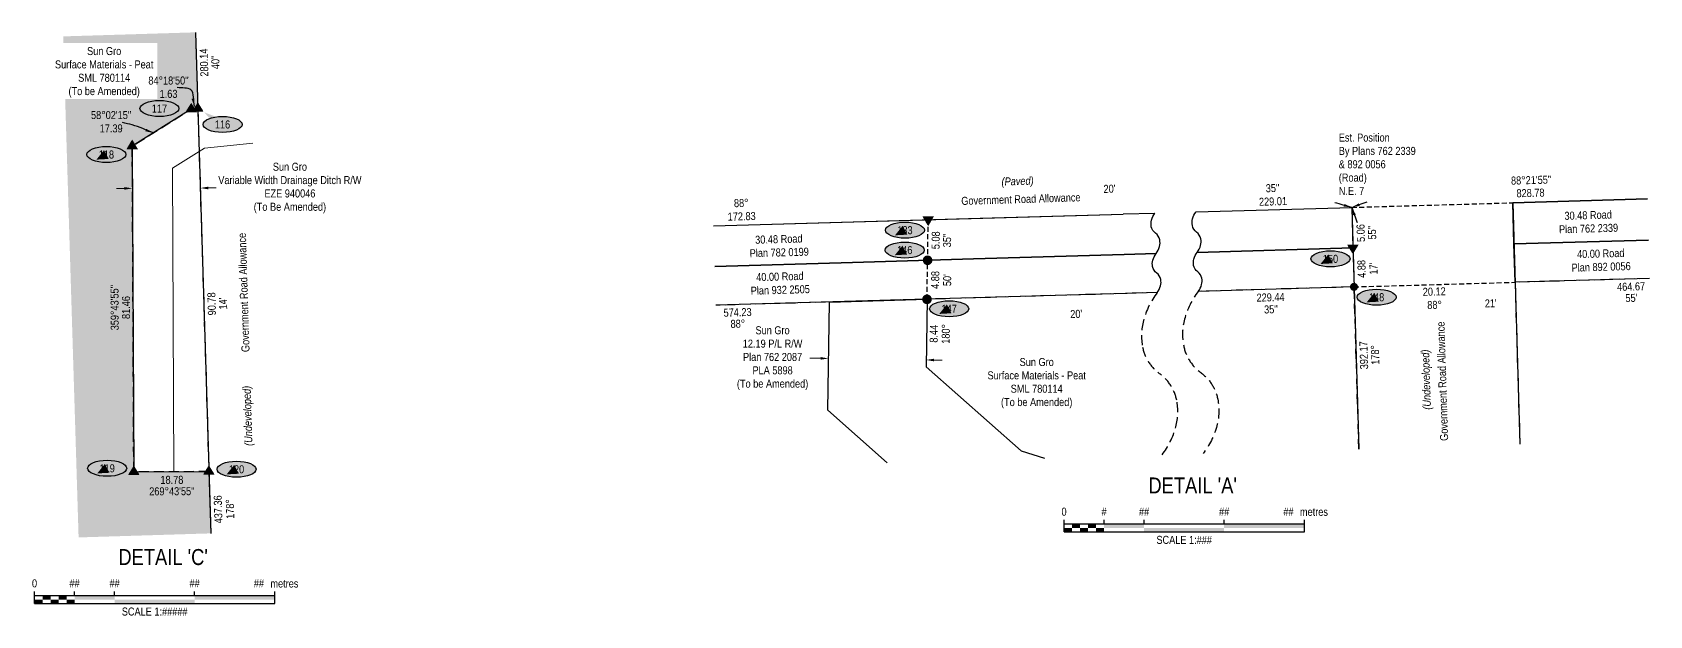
# Model space of a CAD drawing. Extents: x 637633 to 644092, y 5921573 to 5931294.
# Drawn here: x 637633 to 639653, y 5924668 to 5925396 of the extents above; entities that cross this region are included whole.
import ezdxf
from ezdxf.enums import TextEntityAlignment as Align

# ---------------------------------------------------------------- set-up
doc = ezdxf.new("R2010")
doc.units = 0
doc.header["$LTSCALE"] = 5
doc.header["$PDSIZE"] = 0.5
doc.linetypes.add('foc-ACCESSROAD', pattern=[3.75, 2.5, -1.25])
doc.linetypes.add('foc-TIELINE', pattern=[1.875, 1.25, -0.625])
doc.layers.get('Defpoints').update_dxf_attribs({"color": 9})
for name, color, linetype, lineweight in [('AS-GENERAL', 48, 'Continuous', 18), ('C-AR-T', 13, 'Continuous', 9), ('C-RW-T', 13, 'Continuous', 9), ('T-TEXT', 48, 'Continuous', 18)]:
    doc.layers.add(name, color=color, linetype=linetype, lineweight=lineweight)
for name, color, linetype in [('C-AR', 13, 'foc-ACCESSROAD'), ('C-RW', 13, 'Continuous'), ('C-WS', 13, 'foc-ACCESSROAD'), ('CG-NOTES', 7, 'Continuous'), ('DETAIL-T', 7, 'Continuous'), ('L-BD', 7, 'Continuous'), ('L-BD1', 253, 'Continuous'), ('L-MON', 1, 'Continuous'), ('L-ROAD-T', 7, 'Continuous'), ('L-SEC', 7, 'Continuous'), ('L-TIE', 7, 'foc-TIELINE'), ('L-TITLEDB', 4, 'Continuous'), ('L-TITLEDB-T', 4, 'Continuous'), ('P-ELEVATION', 7, 'Continuous'), ('P-PROPOSED', 10, 'Continuous'), ('P-PROPOSED-H', 21, 'Continuous')]:
    doc.layers.add(name, color=color, linetype=linetype)
doc.styles.add('80', font='ARIALN.TTF', dxfattribs={"height": 10})
doc.styles.add('80CG', font='ARIALN.TTF', dxfattribs={"height": 10})
doc.styles.add('80L', font='ARIALN.TTF', dxfattribs={"height": 10})
doc.styles.add('80LS', font='ARIALNI.TTF', dxfattribs={"height": 10})
doc.dimstyles.new('Compass 5 000', dxfattribs={"dimscale": 5, "dimtxt": 9, "dimasz": 2, "dimexe": 0.2, "dimexo": 0.0625, "dimgap": 0.5, "dimtad": 0, "dimtih": 1, "dimtoh": 1, "dimzin": 0, "dimdsep": 46, "dimtxsty": '80CG', "dimcen": 0.1, "dimse1": 1, "dimse2": 1, "dimclrd": 256, "dimclrt": 256, "dimaunit": 1, "dimadec": 4, "dimazin": 0, "dimtfac": 0.06, "dimtofl": 0, "dimtmove": 0, "dimatfit": 1, "dimfxl": 0.2, "dimtolj": 1, "dimtzin": 0, "dimlwd": -1, "dimarcsym": 0})

# ---------------------------------------------------------------- blocks, each defined once
blk = doc.blocks.new('fdia')
at = {"color": 255, "const_width": 1}
blk.add_lwpolyline([(-0.5, 0, 1), (0.5, 0, 1)], format="xyb", close=True, dxfattribs=at)
blk = doc.blocks.new('Fdiaa')
blk.add_blockref('fdia', (0, 0))
blk = doc.blocks.new('fdib')
at = {"color": 1, "const_width": 1.6}
blk.add_lwpolyline([(-0.4, 0, 1), (0.4, 0, 1)], format="xyb", close=True, dxfattribs=at)
at = {"color": 1}
blk.add_circle((0, 0), 0.8, dxfattribs=at)
blk = doc.blocks.new('Fdibb')
blk.add_blockref('fdib', (0, 0))
blk = doc.blocks.new('fdicc')
for name in ['Fdibb', 'Fdiaa']:
    blk.add_blockref(name, (0, 0))
blk = doc.blocks.new('FDI')
blk.add_blockref('fdicc', (0, 0))
blk = doc.blocks.new('TRIA')
blk.add_hatch(color=255).paths.add_polyline_path([(-0.04, 1.52), (-1.47, -0.87), (1.39, -0.87)])
blk = doc.blocks.new('Hybrid_RC')
at = {"color": 4}
for points in [[(1.08, 0.6), (0, -1.2), (-1.08, 0.6)], [(0, 0.6), (0.54, -0.3), (-0.54, -0.3)]]:
    blk.add_lwpolyline(points, close=True, dxfattribs=at)
at = {"rotation": 180}
blk.add_blockref('TRIA', (-0.04, -0.07), dxfattribs=at)
blk = doc.blocks.new('*D64')
at = {"layer": 'C-RW-T', "transparency": 16777216}
for p, q in [((638617.7, 5924989.3), (638604.2, 5924989.5)), ((638759.6, 5924987.2), (638769.6, 5924987))]:
    blk.add_line(p, q, dxfattribs=at)
for points in [[(638617.8, 5924990.9), (638617.7, 5924987.6), (638627.7, 5924989.1)], [(638759.6, 5924988.8), (638759.6, 5924985.5), (638749.6, 5924987.3)]]:
    blk.add_solid(points, dxfattribs=at)
at = {"layer": 'Defpoints', "color": 0, "transparency": 16777216}
for p in [(638627.8, 5924995.4), (638749.7, 5924993.6), (638627.7, 5924989.1)]:
    blk.add_point(p, dxfattribs=at)
at = {"layer": 'C-RW-T', "transparency": 16777216, "insert": (638557.8, 5924989.5), "char_height": 10, "attachment_point": 5, "style": '80CG'}
blk.add_mtext('\\A1;Sun Gro\\P12.19 P/L R/W\\PPlan 762 2087\\PPLA 5898\\P{\\A0;(To be Amended)}', dxfattribs=at)
blk = doc.blocks.new('*U65')
at = {"color": 0}
for p, q in [((-150, 0), (-150, 15)), ((-150, 10), (150.2, 10)), ((-150, 0), (150.2, 0)), ((-100, 10), (-100, 15)), ((-50, 10), (-50, 15)), ((50, 10), (50, 15)), ((150.2, 0), (150.2, 15))]:
    blk.add_line(p, q, dxfattribs=at)
for points in [[(-150, 5), (-140, 5), (-150, 0), (-140, 0)], [(-140, 10), (-130, 10), (-140, 5), (-130, 5)], [(-130, 5), (-120, 5), (-130, 0), (-120, 0)], [(-120, 10), (-110, 10), (-120, 5), (-110, 5)], [(-110, 5), (-100, 5), (-110, 0), (-100, 0)], [(-100, 10), (-50, 10), (-100, 5), (-50, 5)], [(-50, 5), (50, 5), (-50, 0), (50, 0)], [(50, 10), (150.2, 10), (50, 5), (150.2, 5)]]:
    blk.add_solid(points, dxfattribs=at)
at = {"color": 0, "style": '80'}
blk.add_text('metres', height=10, dxfattribs=at).set_placement((162.2, 20), align=Align.CENTER)
at = {"color": 0, "char_height": 10, "style": '80'}
for s, insert, attachment_point in [('0', (-150, 30.2), 2), ('#', (-100, 30.2), 2), ('##', (-50, 30.2), 2), ('##', (50, 30.2), 2), ('##', (136.7, 30.2), 3), ('SCALE 1:###', (0.1, -5), 2)]:
    blk.add_mtext(s, dxfattribs=dict(at, insert=insert, attachment_point=attachment_point))
blk = doc.blocks.new('PLIA')
at = {"color": 255, "const_width": 1}
blk.add_lwpolyline([(-0.5, 0, 1), (0.5, 0, 1)], format="xyb", close=True, dxfattribs=at)
blk = doc.blocks.new('PLIAA')
blk.add_blockref('PLIA', (0, 0))
blk = doc.blocks.new('PLIB')
at = {"color": 1}
blk.add_circle((0, 0), 0.8, dxfattribs=at)
blk = doc.blocks.new('PLIBB')
blk.add_blockref('PLIB', (0, 0))
blk = doc.blocks.new('PLICC')
for name in ['PLIAA', 'PLIBB']:
    blk.add_blockref(name, (0, 0))
blk = doc.blocks.new('PLI')
blk.add_blockref('PLICC', (0, 0))
blk = doc.blocks.new('label_road_undeveloped')
at = {"layer": 'L-ROAD-T', "style": '80L'}
blk.add_text('Government Road Allowance', height=10, dxfattribs=at).set_placement((0, 0), align=Align.MIDDLE_CENTER)
at = {"layer": 'T-TEXT', "style": '80LS'}
blk.add_text('(Undeveloped)', height=10, dxfattribs=at).set_placement((-154.2, 0), align=Align.MIDDLE_CENTER)
blk = doc.blocks.new('Hybrid_Point')
h = blk.add_hatch(color=4)
h.dxf.hatch_style = 1
h.paths.add_polyline_path([(-0.29, -0.15), (0, 0.33), (0.29, -0.15)])
at = {"color": 4}
for points in [[(-1.08, -0.6), (0, 1.2), (1.08, -0.6)], [(-0.29, -0.15), (0, 0.33), (0.29, -0.15)]]:
    blk.add_lwpolyline(points, close=True, dxfattribs=at)
blk.add_blockref('TRIA', (0.04, 0.07))
blk = doc.blocks.new('*U66')
at = {"color": 0}
for p, q in [((-150, 0), (-150, 15)), ((-150, 10), (150.2, 10)), ((-150, 0), (150.2, 0)), ((-100, 10), (-100, 15)), ((-50, 10), (-50, 15)), ((50, 10), (50, 15)), ((150.2, 0), (150.2, 15))]:
    blk.add_line(p, q, dxfattribs=at)
for points in [[(-150, 5), (-140, 5), (-150, 0), (-140, 0)], [(-140, 10), (-130, 10), (-140, 5), (-130, 5)], [(-130, 5), (-120, 5), (-130, 0), (-120, 0)], [(-120, 10), (-110, 10), (-120, 5), (-110, 5)], [(-110, 5), (-100, 5), (-110, 0), (-100, 0)], [(-100, 10), (-50, 10), (-100, 5), (-50, 5)], [(-50, 5), (50, 5), (-50, 0), (50, 0)], [(50, 10), (150.2, 10), (50, 5), (150.2, 5)]]:
    blk.add_solid(points, dxfattribs=at)
at = {"color": 0, "style": '80'}
blk.add_text('metres', height=10, dxfattribs=at).set_placement((162.2, 20), align=Align.CENTER)
at = {"color": 0, "char_height": 10, "style": '80'}
for s, insert, attachment_point in [('0', (-150, 30.2), 2), ('##', (-100, 30.2), 2), ('##', (-50, 30.2), 2), ('##', (50, 30.2), 2), ('##', (136.7, 30.2), 3), ('SCALE 1:#####', (0.1, -5), 2)]:
    blk.add_mtext(s, dxfattribs=dict(at, insert=insert, attachment_point=attachment_point))
blk = doc.blocks.new('*D68')
at = {"layer": 'C-AR-T', "transparency": 16777216}
for p, q in [((637748.2, 5925201.6), (637738.2, 5925201.5)), ((637853, 5925202.1), (637863, 5925202.1))]:
    blk.add_line(p, q, dxfattribs=at)
for points in [[(637748.2, 5925203.2), (637748.2, 5925199.9), (637758.2, 5925201.6)], [(637853, 5925203.7), (637853, 5925200.4), (637843, 5925202)]]:
    blk.add_solid(points, dxfattribs=at)
at = {"layer": 'Defpoints', "color": 0, "transparency": 16777216}
for p in [(637758.2, 5925201.6), (637758.2, 5925197.4), (637843, 5925197.8)]:
    blk.add_point(p, dxfattribs=at)
at = {"layer": 'C-AR-T', "transparency": 16777216, "insert": (637954.9, 5925202.1), "char_height": 10, "attachment_point": 5, "style": '80CG'}
blk.add_mtext('\\A1;Sun Gro\\PVariable Width Drainage Ditch R/W\\PEZE 940046\\P(To Be Amended)', dxfattribs=at)
blk = doc.blocks.new('we')
at = {"layer": 'P-ELEVATION'}
h = blk.add_hatch(color=111, dxfattribs=at)
h.dxf.hatch_style = 1
edge = h.paths.add_edge_path()
edge.add_ellipse((0, 0), major_axis=(-24.4, 0), ratio=0.410256, start_angle=0, end_angle=360)
at = {"layer": 'P-ELEVATION', "color": 7, "flags": 128}
blk.add_lwpolyline([(0, 0, 12.5, 0, 0), (-12.4, -6.4, 0, 0, 0)], format="xyseb", dxfattribs=at)
at = {"layer": 'P-ELEVATION', "color": 7}
blk.add_ellipse((0, 0), major_axis=(-24.4, 0), ratio=0.410256, dxfattribs=at)
at = {"layer": 'P-ELEVATION', "style": '80'}
blk.add_attdef('ELEVATION', text='', height=10, dxfattribs=at).set_placement((0, 0), align=Align.MIDDLE_CENTER)
blk = doc.blocks.new('*U103')
at = {"layer": 'P-ELEVATION'}
h = blk.add_hatch(color=111, dxfattribs=at)
h.dxf.hatch_style = 1
edge = h.paths.add_edge_path()
edge.add_ellipse((0, 0), major_axis=(-24.4, 0), ratio=0.410256, start_angle=0, end_angle=360)
at = {"layer": 'P-ELEVATION', "color": 7, "flags": 128}
blk.add_lwpolyline([(0, 0, 12.5, 0, 0), (-23.2, 15.3, 0, 0, 0)], format="xyseb", dxfattribs=at)
at = {"layer": 'P-ELEVATION', "color": 7}
blk.add_ellipse((0, 0), major_axis=(-24.4, 0), ratio=0.410256, dxfattribs=at)
at = {"layer": 'P-ELEVATION', "style": '80'}
blk.add_attdef('ELEVATION', text='', height=10, dxfattribs=at).set_placement((0, 0), align=Align.MIDDLE_CENTER)
blk = doc.blocks.new('*U104')
at = {"layer": 'P-ELEVATION'}
h = blk.add_hatch(color=111, dxfattribs=at)
h.dxf.hatch_style = 1
edge = h.paths.add_edge_path()
edge.add_ellipse((0, 0), major_axis=(-24.4, 0), ratio=0.410256, start_angle=0, end_angle=360)
at = {"layer": 'P-ELEVATION', "color": 7, "flags": 128}
blk.add_lwpolyline([(0, 0, 12.5, 0, 0), (33.9, 0.8, 0, 0, 0)], format="xyseb", dxfattribs=at)
at = {"layer": 'P-ELEVATION', "color": 7}
blk.add_ellipse((0, 0), major_axis=(-24.4, 0), ratio=0.410256, dxfattribs=at)
at = {"layer": 'P-ELEVATION', "style": '80'}
blk.add_attdef('ELEVATION', text='', height=10, dxfattribs=at).set_placement((0, 0), align=Align.MIDDLE_CENTER)

msp = doc.modelspace()

# ---------------------------------------------------------------- hatches: boundary and pattern name
at = {"layer": 'P-PROPOSED-H'}
h = msp.add_hatch(color=256, dxfattribs=at)
h.dxf.hatch_style = 1
h.paths.add_polyline_path([(637836.913, 5925396.466), (637671.793, 5925391.407), (637690.968, 5924765.591), (637856.088, 5924770.65), (637853.722, 5924847.868), (637759.881, 5924847.428), (637757.976, 5925254.488), (637831.704, 5925300.492), (637839.829, 5925301.3)])

# ---------------------------------------------------------------- linework, layer by layer
at = {"layer": 'AS-GENERAL', "flags": 128}
msp.add_lwpolyline([(637908.556, 5925257.924), (637848.262, 5925251.921), (637808.078, 5925226.848), (637809.852, 5924847.662)], dxfattribs=at)
at = {"layer": 'C-AR', "flags": 128}
msp.add_lwpolyline([(637853.722, 5924847.868), (637759.881, 5924847.428), (637757.976, 5925254.488), (637831.704, 5925300.492), (637839.829, 5925301.3)], close=True, dxfattribs=at)
at = {"layer": 'C-RW'}
msp.add_lwpolyline([(638701.008, 5924858.884), (638626.791, 5924924.356), (638628.782, 5925059.602), (638750.713, 5925063.129), (638749.47, 5924978.642), (638868.253, 5924873.854), (638897.481, 5924864.722)], dxfattribs=at)
at = {"layer": 'C-WS', "flags": 128}
msp.add_lwpolyline([(639290.179, 5924876.022), (639284.161, 5925078.558), (639089.564, 5925072.929, 0.09819619), (639072.392, 5925038.052, 0.11502491), (639071.303, 5925004.764, 0.18910183), (639092.575, 5924971.585, -0.18910183), (639113.848, 5924938.406, -0.11502491), (639112.759, 5924905.118, -0.09819619), (639095.586, 5924870.241)], format="xyb", dxfattribs=at)
msp.add_lwpolyline([(639653.339, 5925089.099), (639485.194, 5925084.298), (639491.202, 5924881.995)], dxfattribs=at)
at = {"layer": 'C-WS'}
msp.add_lwpolyline([(639044.298, 5924868.757, 0.09819619), (639061.47, 5924903.634, 0.11502491), (639062.559, 5924936.922, 0.18910183), (639041.287, 5924970.102, -0.18910183), (639020.014, 5925003.281, -0.11502491), (639021.103, 5925036.569, -0.09819619), (639038.276, 5925071.446), (638998.553, 5925070.297), (638486.89, 5925055.498)], format="xyb", dxfattribs=at)
at = {"layer": 'L-SEC'}
for p, q in [((639086.687, 5925172.225), (639281.211, 5925177.854)), ((639281.211, 5925177.854), (639290.179, 5924876.022)), ((639650.466, 5925188.394), (639482.244, 5925183.592)), ((638484.018, 5925154.761), (638995.681, 5925169.568)), ((638995.68, 5925169.592), (639035.398, 5925170.741))]:
    msp.add_line(p, q, dxfattribs=at)
at = {"layer": 'L-SEC', "flags": 128}
for points in [[(637836.913, 5925396.466), (637856.088, 5924770.65)], [(639482.244, 5925183.592), (639491.205, 5924881.995)]]:
    msp.add_lwpolyline(points, dxfattribs=at)
at = {"layer": 'L-TIE'}
for p, q in [((639281.211, 5925177.854), (639482.244, 5925183.592)), ((638750.717, 5925062.986), (638752.176, 5925162.521)), ((639284.031, 5925078.554), (639485.194, 5925084.298))]:
    msp.add_line(p, q, dxfattribs=at)
at = {"layer": 'L-TITLEDB'}
for points in [[(639086.687, 5925172.225), (639281.211, 5925177.854), (639282.712, 5925127.332), (639088.149, 5925121.687)], [(639651.955, 5925136.94), (639483.772, 5925132.165), (639482.244, 5925183.592), (639650.466, 5925188.394)], [(638484.018, 5925154.761), (638658.274, 5925159.804), (638787.674, 5925163.548), (638995.681, 5925169.568)], [(638995.68, 5925169.592), (639035.398, 5925170.741)], [(639653.339, 5925089.099), (639485.194, 5925084.298), (639483.772, 5925132.165), (639651.955, 5925136.94)], [(638485.485, 5925104.04), (638657.513, 5925109.032), (638808.877, 5925113.424), (638997.147, 5925118.886)], [(638997.147, 5925118.886), (638808.877, 5925113.424), (638657.513, 5925109.032), (638485.485, 5925104.04)], [(638997.143, 5925119.046), (639036.857, 5925120.199)], [(639036.857, 5925120.199), (638997.143, 5925119.046)], [(639088.149, 5925121.687), (639282.712, 5925127.332), (639284.16, 5925078.558), (639284.16, 5925078.558), (639089.564, 5925072.929)], [(638998.553, 5925070.297), (638486.89, 5925055.498)], [(639038.276, 5925071.446), (638998.553, 5925070.297)]]:
    msp.add_lwpolyline(points, dxfattribs=at)
at = {"layer": 'L-TITLEDB', "flags": 128}
for points in [[(639036.86, 5925120.203, 0.09819619), (639041.149, 5925128.895, 0.11502491), (639041.427, 5925137.195, 0.18910183), (639036.129, 5925145.472, -0.18910183), (639030.832, 5925153.749, -0.11502491), (639031.11, 5925162.048, -0.09819619), (639035.398, 5925170.741)], [(639088.149, 5925121.687, 0.09819619), (639092.438, 5925130.38, 0.11502491), (639092.716, 5925138.679, 0.18910183), (639087.418, 5925146.956, -0.18910183), (639082.121, 5925155.233, -0.11502491), (639082.399, 5925163.532, -0.09819619), (639086.687, 5925172.225)], [(639038.275, 5925071.445, 0.09819619), (639042.412, 5925079.832, 0.11502491), (639042.679, 5925087.839, 0.18910183), (639037.568, 5925095.824, -0.18910183), (639032.456, 5925103.809, -0.11502491), (639032.724, 5925111.816, -0.09819619), (639036.86, 5925120.203)], [(639089.564, 5925072.929, 0.09819619), (639093.701, 5925081.316, 0.11502491), (639093.968, 5925089.323, 0.18910183), (639088.857, 5925097.308, -0.18910183), (639083.745, 5925105.293, -0.11502491), (639084.013, 5925113.3, -0.09819619), (639088.149, 5925121.687)]]:
    msp.add_lwpolyline(points, format="xyb", dxfattribs=at)
at = {"layer": 'P-PROPOSED', "flags": 128}
msp.add_lwpolyline([(637836.913, 5925396.466), (637839.829, 5925301.3), (637831.704, 5925300.492), (637757.976, 5925254.488), (637759.881, 5924847.428), (637853.722, 5924847.868), (637856.088, 5924770.65)], dxfattribs=at)

# ---------------------------------------------------------------- block references
at = {"layer": 'CG-NOTES', "color": 3, "xscale": 0.999724, "yscale": 0.999724, "zscale": 0.999724, "rotation": 91.78236387388425}
msp.add_blockref('label_road_undeveloped', (637897.192, 5925071.531), dxfattribs=at)
at = {"layer": 'DETAIL-T', "xscale": 0.999724, "yscale": 0.999724, "zscale": 0.999724}
for name, p in [('*U65', (639071.848, 5924772.567)), ('*U66', (637785.877, 5924683.032))]:
    msp.add_blockref(name, p, dxfattribs=at)
at = {"layer": 'L-MON'}
for name, p, xscale, yscale, zscale, values in [('*U104', (637791.976, 5925301.338), 0.9994480761759925, 0.9994480761759925, 0.9994480761759925, {'ELEVATION': '117'}), ('*U103', (637870.761, 5925281.407), 0.9994480761759925, 0.9994480761759925, 0.9994480761759925, {'ELEVATION': '116'}), ('we', (637725.66, 5925243.892), 0.9994480761759925, 0.9994480761759925, 0.9994480761759925, {'ELEVATION': '118'}), ('we', (638723.135, 5925149.362), 0.999724, 0.999724, 0.999724, {'ELEVATION': '133'}), ('we', (638722.902, 5925124.507), 0.999724, 0.999724, 0.999724, {'ELEVATION': '146'}), ('we', (639254.671, 5925113.568), 0.999724, 0.999724, 0.999724, {'ELEVATION': '150'}), ('we', (639312.274, 5925065.638), 0.999724, 0.999724, 0.999724, {'ELEVATION': '148'}), ('we', (638778.381, 5925051.151), 0.999724, 0.999724, 0.999724, {'ELEVATION': '147'}), ('we', (637726.653, 5924851.939), 0.9994480761759925, 0.9994480761759925, 0.9994480761759925, {'ELEVATION': '119'}), ('we', (637888.23, 5924850.727), 0.9994480761759925, 0.9994480761759925, 0.9994480761759925, {'ELEVATION': '120'})]:
    msp.add_blockref(name, p, dxfattribs=dict(at, xscale=xscale, yscale=yscale, zscale=zscale)).add_auto_attribs(values)
for name, p, xscale, yscale, zscale in [('Hybrid_Point', (637831.704, 5925300.492), 4.997240380879958, 4.997240380879958, 4.997240380879958), ('Hybrid_Point', (637839.829, 5925301.3), 4.997240380879958, 4.997240380879958, 4.997240380879958), ('Hybrid_Point', (637757.976, 5925254.488), 4.997240380879958, 4.997240380879958, 4.997240380879958), ('FDI', (638751.417, 5925111.756), 4.99861999999998, 4.99861999999998, 4.99861999999998), ('PLI', (639284.031, 5925078.554), 4.99861999999998, 4.99861999999998, 4.99861999999998), ('FDI', (638750.717, 5925062.986), 4.99861999999998, 4.99861999999998, 4.99861999999998), ('Hybrid_Point', (637759.881, 5924847.428), 4.997240380879958, 4.997240380879958, 4.997240380879958), ('Hybrid_Point', (637853.722, 5924847.868), 4.997240380879958, 4.997240380879958, 4.997240380879958)]:
    msp.add_blockref(name, p, dxfattribs=dict(at, xscale=xscale, yscale=yscale, zscale=zscale))
at = {"layer": 'L-MON', "color": 2, "xscale": 4.99861999999998, "yscale": 4.99861999999998, "zscale": 4.99861999999998}
for p in [(638752.176, 5925162.521), (639282.712, 5925127.332)]:
    msp.add_blockref('Hybrid_RC', p, dxfattribs=at)

# ---------------------------------------------------------------- texts
at = {"layer": 'DETAIL-T', "color": 3, "char_height": 19.99448, "width": 223.79624, "attachment_point": 5, "style": '80CG'}
for s, insert in [("\\pxqc;DETAIL 'A'", (639082.504, 5924830.499)), ("\\pxqc;DETAIL 'C'", (637796.534, 5924740.964))]:
    msp.add_mtext(s, dxfattribs=dict(at, insert=insert))
at = {"layer": 'L-BD', "style": '80L'}
for s, p in [('88°21\'55"', (639480.309, 5925206.227)), ('828.78', (639487.152, 5925190.393))]:
    msp.add_text(s, height=9.9972, rotation=1.635, dxfattribs=at).set_placement(p)
for s, height, rotation, p in [('5.08', 9.9972, 89.1437, (638761.494, 5925136.762)), ("35''", 9.9972, 89.1437, (638775.738, 5925136.549)), ('4.88', 9.9972, 89.1777, (638760.879, 5925087.171)), ("50'", 9.9972, 89.1777, (638775.873, 5925086.955)), ('90.78', 9.9945, 91.755, (637857.141, 5925057.325)), ("14'", 9.9945, 91.755, (637871.377, 5925057.761)), ('8.44', 9.9972, 89.1525, (638759.089, 5925020.051)), ('180°', 9.9972, 89.1525, (638774.083, 5925019.829))]:
    msp.add_text(s, height=height, rotation=rotation, dxfattribs=at).set_placement(p, align=Align.MIDDLE)
at = {"layer": 'L-BD', "insert": (638978.511, 5925206.1), "char_height": 9.9972, "width": 14.27746, "attachment_point": 2, "rotation": 1.6575, "style": '80L', "bg_fill": 3, "box_fill_scale": 1.15, "bg_fill_color": 256, "bg_fill_true_color": 256, "bg_fill_transparency": 0}
msp.add_mtext("20'", dxfattribs=at)
at = {"layer": 'L-BD', "char_height": 9.9972, "width": 50.65938, "attachment_point": 2, "rotation": 1.635505, "style": '80L'}
for s, insert in [('20.12\\P88°', (639384.13, 5925077.714)), ("\\P21'", (639454.247, 5925079.716))]:
    msp.add_mtext(s, dxfattribs=dict(at, insert=insert))
at = {"layer": 'L-BD1', "style": '80L'}
for s, height, rotation, p in [('280.14', 9.9945, 91.755, (637847.571, 5925358.643)), ("40''", 9.9945, 91.755, (637861.806, 5925359.079)), ('5.06', 9.9972, 91.7019, (639292.435, 5925145.751)), ("55''", 9.9972, 91.7019, (639306.675, 5925146.174)), ('4.88', 9.9972, 91.5488, (639293.47, 5925100.982)), ("17'", 9.9972, 91.5488, (639308.46, 5925101.387)), ("359°43'55''", 9.99448, 90.2681, (637735.938, 5925052.683)), ('464.67', 9.9972, 1.6355, (639630.142, 5925078.935)), ('81.46', 9.9945, 90.2681, (637750.18, 5925052.75)), ('229.44', 9.9972, 1.6603, (639179.838, 5925065.532)), ("35''", 9.9972, 1.6603, (639180.272, 5925050.542)), ("55'", 9.9972, 1.6355, (639630.549, 5925064.695)), ('574.23', 9.9972, 1.648, (638514.086, 5925046.776)), ('88°', 9.9972, 1.648, (638514.496, 5925032.536)), ("20'", 9.9972, 1.648, (638937.061, 5925044.758)), ('392.17', 9.9972, 91.7019, (639296.201, 5924993.127)), ('178°', 9.9972, 91.7019, (639310.441, 5924993.55)), ('18.78', 9.9945, 0.2681, (637807.477, 5924837.495)), ("269°43'55''", 9.99448, 0.2681, (637807.543, 5924823.253)), ('437.36', 9.9945, 91.7569, (637865.176, 5924800.659)), ('178°', 9.9945, 91.7569, (637880.161, 5924801.119))]:
    msp.add_text(s, height=height, rotation=rotation, dxfattribs=at).set_placement(p, align=Align.MIDDLE)
at = {"layer": 'L-BD1', "char_height": 9.99448, "attachment_point": 2, "style": '80L'}
for s, insert, width in [("84°18'50'' 1.63", (637803.28, 5925341.301), 51.13793), ("58°02'15'' 17.39", (637731.64, 5925298.167), 48.14021)]:
    msp.add_mtext(s, dxfattribs=dict(at, insert=insert, width=width))
at = {"layer": 'L-ROAD-T', "insert": (639389.357, 5924960.493), "char_height": 10, "width": 151.1348, "attachment_point": 2, "rotation": 91.782364, "style": '80L', "bg_fill": 3, "box_fill_scale": 1.15, "bg_fill_color": 256, "bg_fill_true_color": 256, "bg_fill_transparency": 0}
msp.add_mtext('Government Road Allowance', dxfattribs=at)
at = {"layer": 'L-TITLEDB-T', "attachment_point": 5, "style": '80CG'}
for s, insert, char_height, rotation in [('\\A1;40.00 Road\\PPlan 892 0056', (639592.489, 5925111.792), 10, 1.635505), ('\\A1;40.00 Road\\PPlan 932 2505', (638567.166, 5925083.039), 9.99724, 1.656752)]:
    msp.add_mtext(s, dxfattribs=dict(at, insert=insert, char_height=char_height, rotation=rotation))

# ---------------------------------------------------------------- dimensions: what is measured, and where the dimension line sits
at = {"layer": 'C-AR-T'}
dim = msp.add_linear_dim(base=(637758.223, 5925201.628), p1=(637843.001, 5925197.755), p2=(637758.243, 5925197.358), angle=180.268131, text='Sun Gro\\PVariable Width Drainage Ditch R/W\\PEZE 940046\\P(To Be Amended)', dimstyle='Compass 5 000', dxfattribs=at)
dim.commit()
dim.dimension.update_dxf_attribs({"geometry": '*D68', "text_midpoint": (637954.85, 5925202.118), "dimtype": 161})
at = {"layer": 'C-RW-T'}
dim = msp.add_linear_dim(base=(638627.744, 5924989.117), p1=(638749.69, 5924993.589), p2=(638627.836, 5924995.383), angle=179.156761, text='Sun Gro\\P12.19 P/L R/W\\PPlan 762 2087\\PPLA 5898\\P{\\A0;(To be Amended)}', dimstyle='Compass 5 000', dxfattribs=at)
dim.commit()
dim.dimension.update_dxf_attribs({"geometry": '*D64', "text_midpoint": (638557.773, 5924989.464), "dimtype": 161})

# ---------------------------------------------------------------- leaders
at = {"layer": 'L-BD', "path_type": 1}
msp.add_leader([(639281.211, 5925177.854), (639288.193, 5925158.797)], dimstyle='Compass 5 000', override={"dimgap": 0.5, "dimtad": 0}, dxfattribs=at)
at = {"layer": 'L-BD1', "path_type": 1}
for points in [[(637835.66, 5925304.038), (637831.323, 5925324.675), (637814.163, 5925327.596)], [(637784.28, 5925270.901), (637757.919, 5925280.896), (637745.775, 5925283.74)]]:
    msp.add_leader(points, dimstyle='Compass 5 000', override={"dimgap": 0.5, "dimtad": 0}, dxfattribs=at)

# ---------------------------------------------------------------- next in the draw order: texts
at = {"layer": 'C-AR-T', "char_height": 10, "attachment_point": 5, "style": '80CG', "bg_fill": 2}
for insert in [(637722.897, 5925346.581), (638887.701, 5924958.177)]:
    msp.add_mtext('Sun Gro\\PSurface Materials - Peat\\PSML 780114\\P(To be Amended)', dxfattribs=dict(at, insert=insert))
at = {"layer": 'L-BD', "attachment_point": 2, "rotation": 1.6575, "style": '80L', "bg_fill": 3, "box_fill_scale": 1.15, "bg_fill_color": 256, "bg_fill_true_color": 256, "bg_fill_transparency": 0}
for s, insert, char_height, width in [("35'' 229.01", (639182.225, 5925206.953), 9.99724, 33.70389), ('88° 172.83', (638518.555, 5925188.327), 9.9972, 34.77191)]:
    msp.add_mtext(s, dxfattribs=dict(at, insert=insert, char_height=char_height, width=width))
at = {"layer": 'L-MON', "insert": (639265.033, 5925270.038), "char_height": 9.99724, "attachment_point": 1, "style": '80L', "bg_fill": 3, "box_fill_scale": 1.15, "bg_fill_color": 256, "bg_fill_true_color": 256, "bg_fill_transparency": 0}
msp.add_mtext_dynamic_manual_height_columns('Est. Position\\PBy Plans 762 2339\\P& 892 0056\\P(Road)\\PN.E. 7', width=96.6605, gutter_width=49.986, heights=[0], dxfattribs=at)
at = {"layer": 'L-ROAD-T', "insert": (638867.807, 5925193.174), "char_height": 10, "width": 149.25572, "attachment_point": 2, "rotation": 1.801133, "style": '80L', "bg_fill": 3, "box_fill_scale": 1.15, "bg_fill_color": 256, "bg_fill_true_color": 256, "bg_fill_transparency": 0}
msp.add_mtext('Government Road Allowance', dxfattribs=at)
at = {"layer": 'L-TITLEDB-T', "char_height": 9.99724, "attachment_point": 5, "rotation": 1.657543, "style": '80CG', "bg_fill": 3, "box_fill_scale": 1.1, "bg_fill_color": 256, "bg_fill_true_color": 13158600, "bg_fill_transparency": 0}
for s, insert in [('\\A1;30.48 Road\\PPlan 762 2339', (639576.771, 5925159.72)), ('\\A1;30.48 Road\\PPlan 782 0199', (638565.871, 5925129.813))]:
    msp.add_mtext(s, dxfattribs=dict(at, insert=insert))
at = {"layer": 'T-TEXT', "style": '80LS'}
msp.add_text('(Undeveloped)', height=10, rotation=91.782364, dxfattribs=at).set_placement((639373.988, 5924962.678), align=Align.MIDDLE_CENTER)

# ---------------------------------------------------------------- next in the draw order: texts
at = {"layer": 'T-TEXT', "insert": (638863.64, 5925215.656), "char_height": 10, "width": 40.50139, "attachment_point": 2, "rotation": 1.801133, "style": '80LS', "bg_fill": 3, "box_fill_scale": 1.15, "bg_fill_color": 256, "bg_fill_true_color": 256, "bg_fill_transparency": 0}
msp.add_mtext('(Paved)', dxfattribs=at)

# ---------------------------------------------------------------- next in the draw order: leaders
at = {"layer": 'L-BD', "path_type": 1}
for points in [[(639281.211, 5925177.854), (639260.098, 5925183.719)], [(639281.211, 5925177.854), (639300.329, 5925184.715)]]:
    msp.add_leader(points, dimstyle='Compass 5 000', override={"dimgap": 0.5, "dimtad": 0}, dxfattribs=at)

doc.saveas('drawing.dxf')
